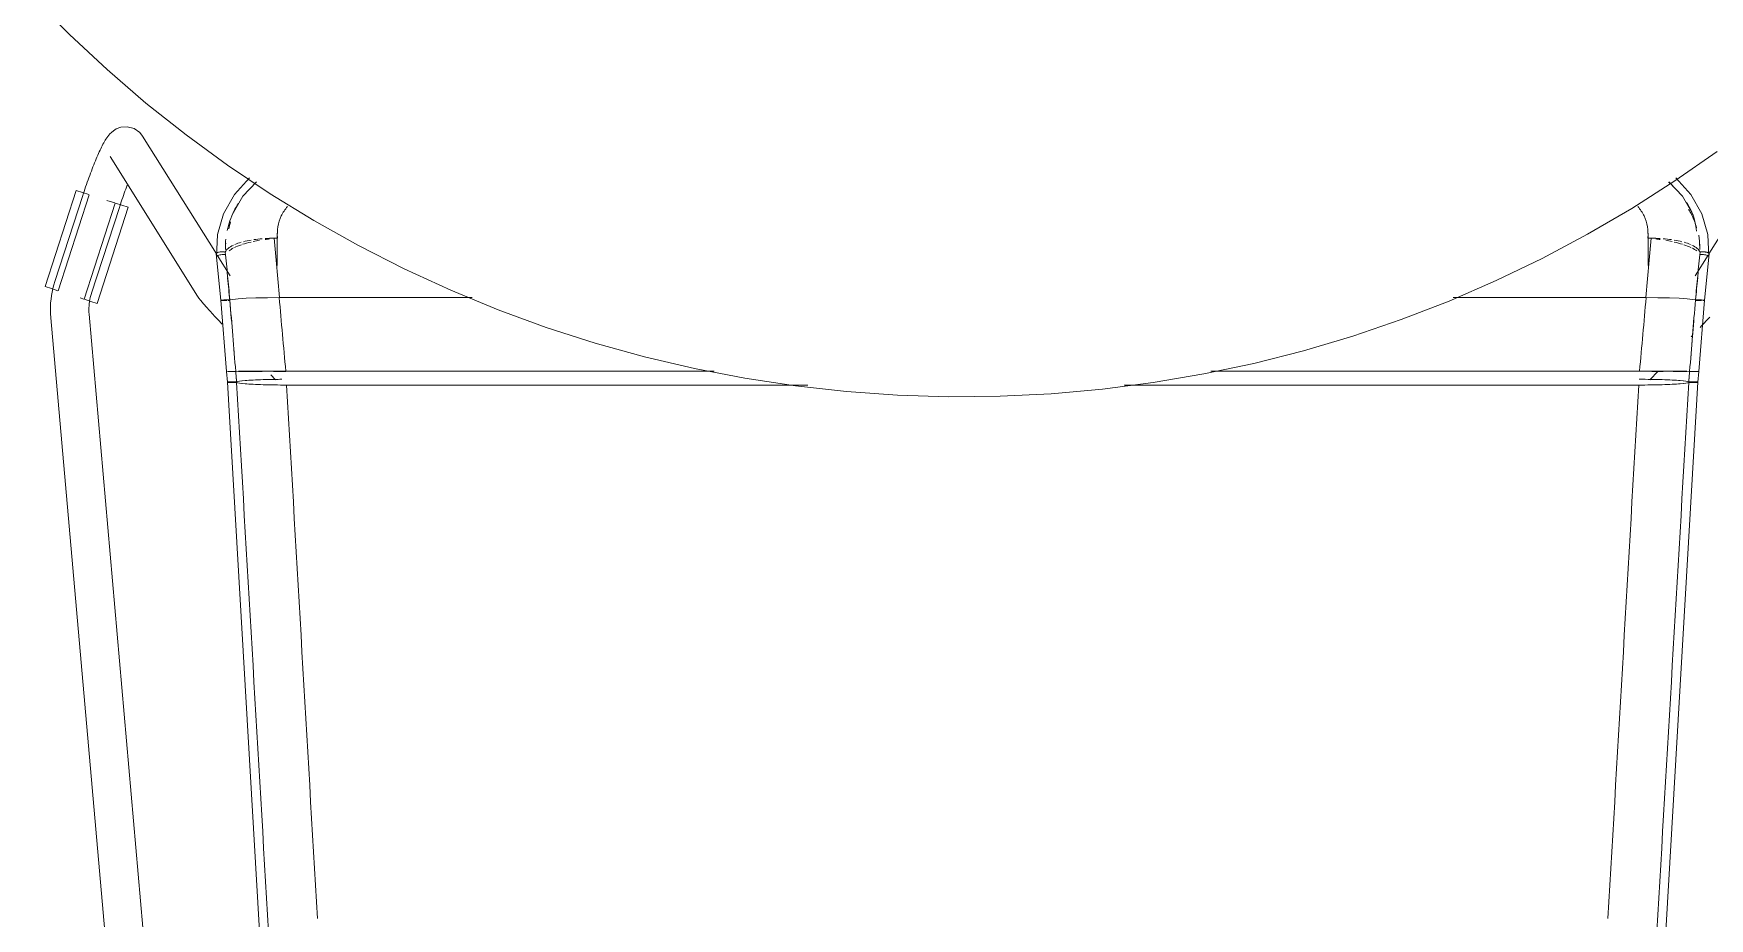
# Model space of a CAD drawing. Header units: millimetres. Extents: x 79795 to 317870, y -36033 to 97293.
# Drawn here: x 166802 to 167324, y 31207 to 31483 of the extents above; entities that cross this region are included whole.
import ezdxf

# ---------------------------------------------------------------- set-up
doc = ezdxf.new("R2010")
doc.units = ezdxf.units.MM
doc.header["$MEASUREMENT"] = 0
doc.layers.add('I-FURN', color=8, linetype='CONTINUOUS', lineweight=9)

msp = doc.modelspace()

# ---------------------------------------------------------------- linework, layer by layer
at = {"layer": 'I-FURN'}
for p, q in [((166801.5, 31494.52), (166812.75, 31483.15)), ((166812.75, 31483.15), (166824.45, 31472.23)), ((166824.45, 31472.23), (166836.57, 31461.79)), ((166836.57, 31461.79), (166849.11, 31451.85)), ((166824.96, 31451.72), (166824.65, 31451.32)), ((166825.33, 31452.15), (166824.96, 31451.72)), ((166825.79, 31452.61), (166825.33, 31452.15)), ((166826.42, 31453.13), (166825.79, 31452.61)), ((166827.33, 31453.7), (166826.42, 31453.13)), ((166828.72, 31454.22), (166827.33, 31453.7)), ((166830.69, 31454.39), (166828.72, 31454.22)), ((166832.92, 31453.81), (166830.69, 31454.39)), ((166834.65, 31452.58), (166832.92, 31453.81)), ((166834.65, 31452.58), (166835.54, 31451.46)), ((166849.11, 31451.85), (166862.03, 31442.41)), ((166822.02, 31446.54), (166821.78, 31446.02)), ((166822.25, 31447.05), (166822.02, 31446.54)), ((166822.49, 31447.54), (166822.25, 31447.05)), ((166822.72, 31448.02), (166822.49, 31447.54)), ((166822.95, 31448.47), (166822.72, 31448.02)), ((166823.18, 31448.92), (166822.95, 31448.47)), ((166823.4, 31449.34), (166823.18, 31448.92)), ((166823.64, 31449.75), (166823.4, 31449.34)), ((166823.87, 31450.15), (166823.64, 31449.75)), ((166824.11, 31450.54), (166823.87, 31450.15)), ((166824.37, 31450.93), (166824.11, 31450.54)), ((166824.65, 31451.32), (166824.37, 31450.93)), ((166858.58, 31414.7), (166835.54, 31451.46)), ((167313.71, 31437.54), (167326.84, 31446.69)), ((167347.33, 31451.46), (167324.3, 31414.7)), ((166820.05, 31441.86), (166819.8, 31441.21)), ((166820.31, 31442.5), (166820.05, 31441.86)), ((166820.56, 31443.12), (166820.31, 31442.5)), ((166820.81, 31443.74), (166820.56, 31443.12)), ((166821.05, 31444.33), (166820.81, 31443.74)), ((166821.3, 31444.91), (166821.05, 31444.33)), ((166821.54, 31445.47), (166821.3, 31444.91)), ((166821.78, 31446.02), (166821.54, 31445.47)), ((166825.37, 31445.09), (166852.68, 31401.51)), ((166862.03, 31442.41), (166875.31, 31433.5)), ((166818.02, 31436.33), (166817.77, 31435.6)), ((166818.28, 31437.05), (166818.02, 31436.33)), ((166818.53, 31437.77), (166818.28, 31437.05)), ((166818.78, 31438.48), (166818.53, 31437.77)), ((166819.04, 31439.17), (166818.78, 31438.48)), ((166819.29, 31439.86), (166819.04, 31439.17)), ((166819.55, 31440.54), (166819.29, 31439.86)), ((166819.8, 31441.21), (166819.55, 31440.54)), ((166830.74, 31436.2), (166830.5, 31435.58)), ((166864.18, 31433.28), (166868.92, 31438.43)), ((166866.86, 31432.69), (166871.13, 31437.17)), ((167300.24, 31428.91), (167313.71, 31437.54)), ((167316.01, 31432.69), (167311.75, 31437.15)), ((167318.69, 31433.28), (167313.95, 31438.43)), ((166805.17, 31404.49), (166814.86, 31434.49)), ((166816.88, 31432.94), (166808.17, 31406.13)), ((166809.21, 31403.18), (166818.9, 31433.19)), ((166814.86, 31434.49), (166816.81, 31433.86)), ((166816.81, 31433.86), (166818.78, 31433.23)), ((166817.03, 31433.39), (166816.88, 31432.94)), ((166817.28, 31434.13), (166817.03, 31433.39)), ((166817.52, 31434.87), (166817.28, 31434.13)), ((166817.77, 31435.6), (166817.52, 31434.87)), ((166826.87, 31430.61), (166824.4, 31431.41)), ((166828.86, 31430.94), (166828.63, 31430.25)), ((166829.09, 31431.62), (166828.86, 31430.94)), ((166829.33, 31432.3), (166829.09, 31431.62)), ((166829.56, 31432.98), (166829.33, 31432.3)), ((166829.8, 31433.64), (166829.56, 31432.98)), ((166830.03, 31434.3), (166829.8, 31433.64)), ((166830.27, 31434.95), (166830.03, 31434.3)), ((166830.5, 31435.58), (166830.27, 31434.95)), ((166860.79, 31427.26), (166864.18, 31433.28)), ((166863.5, 31426.86), (166866.86, 31432.69)), ((166875.31, 31433.5), (166888.95, 31425.13)), ((167319.37, 31426.86), (167316.01, 31432.69)), ((167322.08, 31427.26), (167318.69, 31433.28)), ((166826.97, 31430.58), (166817.28, 31400.58)), ((166819.58, 31402.42), (166828.3, 31429.23)), ((166821.33, 31399.27), (166831.01, 31429.28)), ((166827.09, 31430.54), (166829.06, 31429.91)), ((166828.4, 31429.56), (166828.3, 31429.23)), ((166828.63, 31430.25), (166828.4, 31429.56)), ((166829.06, 31429.91), (166831.01, 31429.28)), ((166858.91, 31420.74), (166860.79, 31427.26)), ((167286.43, 31420.84), (167300.24, 31428.91)), ((167323.96, 31420.74), (167322.08, 31427.26)), ((166858.63, 31413.84), (166858.91, 31420.74)), ((166877.57, 31420.86), (166877.57, 31411.11)), ((166888.95, 31425.13), (166902.9, 31417.31)), ((167272.31, 31413.32), (167286.43, 31420.84)), ((167305.3, 31411.11), (167305.3, 31420.86)), ((167324.24, 31413.84), (167323.96, 31420.74)), ((166876.58, 31419.62), (166877.63, 31419.62)), ((166902.9, 31417.31), (166917.16, 31410.05)), ((167305.24, 31419.62), (167306.29, 31419.62)), ((166858.51, 31414.73), (166859.93, 31400.24)), ((166862.85, 31407.88), (166858.81, 31414.32)), ((166917.16, 31410.05), (166931.7, 31403.37)), ((167257.89, 31406.37), (167272.31, 31413.32)), ((167324.06, 31414.32), (167320.02, 31407.88)), ((167324.37, 31414.73), (167322.94, 31400.24)), ((166807.84, 31405.03), (166807.55, 31403.93)), ((166808.17, 31406.13), (166807.84, 31405.03)), ((167243.22, 31400), (167257.89, 31406.37)), ((166807.12, 31403.86), (166805.17, 31404.49)), ((166806.85, 31399.42), (166806.79, 31398.28)), ((166806.96, 31400.55), (166806.85, 31399.42)), ((166807.11, 31401.69), (166806.96, 31400.55)), ((166807.31, 31402.81), (166807.11, 31401.69)), ((166809.1, 31403.22), (166807.12, 31403.86)), ((166807.55, 31403.93), (166807.31, 31402.81)), ((166817.19, 31400.61), (166816.02, 31400.98)), ((166819.37, 31399.9), (166817.4, 31400.54)), ((166818.88, 31399.16), (166818.97, 31399.81)), ((166818.97, 31399.81), (166819.08, 31400.47)), ((166819.08, 31400.47), (166819.22, 31401.11)), ((166819.22, 31401.11), (166819.38, 31401.75)), ((166821.33, 31399.27), (166819.37, 31399.9)), ((166819.38, 31401.75), (166819.58, 31402.39)), ((166819.58, 31402.39), (166819.58, 31402.42)), ((166852.68, 31401.51), (166852.89, 31401.18)), ((166852.89, 31401.18), (166853.08, 31400.92)), ((166853.08, 31400.92), (166853.25, 31400.69)), ((166853.25, 31400.69), (166853.42, 31400.47)), ((166853.42, 31400.47), (166853.6, 31400.25)), ((166853.6, 31400.25), (166853.79, 31400.02)), ((166853.79, 31400.02), (166854, 31399.78)), ((166854, 31399.78), (166854.21, 31399.53)), ((166854.21, 31399.53), (166854.44, 31399.26)), ((166859.99, 31400.26), (166859.93, 31400.24)), ((166859.93, 31400.24), (166860, 31400.26)), ((166859.93, 31400.24), (166859.99, 31400.21)), ((166859.93, 31400.24), (166861.75, 31378.04)), ((166860, 31400.21), (166859.93, 31400.24)), ((166860.19, 31400.29), (166859.99, 31400.26)), ((166859.99, 31400.21), (166860.18, 31400.19)), ((166860.18, 31400.19), (166860, 31400.21)), ((166860.18, 31400.19), (166860.47, 31400.17)), ((166860.47, 31400.17), (166860.18, 31400.19)), ((166860.48, 31400.31), (166860.19, 31400.29)), ((166860.19, 31400.29), (166860.49, 31400.31)), ((166860.47, 31400.17), (166860.85, 31400.15)), ((166860.86, 31400.15), (166860.47, 31400.17)), ((166860.86, 31400.33), (166860.48, 31400.31)), ((166860.49, 31400.31), (166860.87, 31400.33)), ((166860.85, 31400.15), (166861.3, 31400.14)), ((166861.32, 31400.34), (166860.86, 31400.33)), ((166861.31, 31400.14), (166860.86, 31400.15)), ((166860.87, 31400.33), (166861.32, 31400.34)), ((166861.3, 31400.14), (166861.8, 31400.14)), ((166861.8, 31400.14), (166861.31, 31400.14)), ((166861.81, 31400.34), (166861.32, 31400.34)), ((166861.32, 31400.34), (166861.81, 31400.34)), ((166862.31, 31400.34), (166861.81, 31400.34)), ((166861.81, 31400.34), (166862.31, 31400.34)), ((166862.29, 31400.14), (166862.76, 31400.15)), ((166862.77, 31400.15), (166862.3, 31400.14)), ((166862.78, 31400.33), (166862.31, 31400.34)), ((166862.31, 31400.34), (166862.78, 31400.33)), ((166863.67, 31400.52), (166862.78, 31400.33)), ((166862.78, 31400.33), (166863.67, 31400.52)), ((166865.41, 31400.7), (166863.67, 31400.52)), ((166863.67, 31400.52), (166865.39, 31400.7)), ((166865.4, 31400.7), (166867.84, 31400.85)), ((166867.88, 31400.85), (166865.41, 31400.7)), ((166870.98, 31400.97), (166867.88, 31400.85)), ((166867.88, 31400.85), (166870.92, 31400.97)), ((166874.42, 31401.04), (166870.98, 31400.97)), ((166870.98, 31400.97), (166874.42, 31401.04)), ((166874.51, 31401.04), (166878.16, 31401.07)), ((166878.28, 31401.07), (166874.52, 31401.04)), ((166938.39, 31401.07), (166878.28, 31401.07)), ((166878.28, 31401.07), (166938.39, 31401.07)), ((166931.7, 31403.37), (166946.49, 31397.27)), ((167228.3, 31394.23), (167243.22, 31400)), ((167304.59, 31401.07), (167244.48, 31401.07)), ((167244.48, 31401.07), (167304.59, 31401.07)), ((167308.35, 31401.04), (167304.59, 31401.07)), ((167304.71, 31401.07), (167308.36, 31401.04)), ((167311.89, 31400.97), (167308.45, 31401.04)), ((167308.45, 31401.04), (167311.89, 31400.97)), ((167314.99, 31400.85), (167311.89, 31400.97)), ((167311.96, 31400.97), (167314.99, 31400.85)), ((167317.47, 31400.7), (167314.99, 31400.85)), ((167315.03, 31400.85), (167317.47, 31400.7)), ((167319.2, 31400.52), (167317.47, 31400.7)), ((167317.48, 31400.7), (167319.2, 31400.52)), ((167320.09, 31400.33), (167319.2, 31400.52)), ((167319.21, 31400.52), (167320.09, 31400.33)), ((167320.56, 31400.34), (167320.09, 31400.33)), ((167320.09, 31400.33), (167320.56, 31400.34)), ((167320.58, 31400.14), (167320.1, 31400.15)), ((167320.11, 31400.15), (167320.58, 31400.14)), ((167321.06, 31400.34), (167320.56, 31400.34)), ((167320.56, 31400.34), (167321.06, 31400.34)), ((167320.58, 31400.14), (167321.08, 31400.14)), ((167321.07, 31400.14), (167320.58, 31400.14)), ((167321.55, 31400.34), (167321.06, 31400.34)), ((167321.06, 31400.34), (167321.55, 31400.34)), ((167321.56, 31400.14), (167321.07, 31400.14)), ((167321.08, 31400.14), (167321.57, 31400.14)), ((167322.94, 31400.24), (167321.12, 31378.04)), ((167322.01, 31400.33), (167321.55, 31400.34)), ((167321.55, 31400.34), (167322, 31400.33)), ((167322.01, 31400.15), (167321.56, 31400.14)), ((167321.57, 31400.14), (167322.02, 31400.15)), ((167322, 31400.33), (167322.38, 31400.31)), ((167322.39, 31400.31), (167322.01, 31400.33)), ((167322.38, 31400.31), (167322.68, 31400.29)), ((167322.69, 31400.29), (167322.39, 31400.31)), ((167322.4, 31400.17), (167322.69, 31400.19)), ((167322.69, 31400.19), (167322.4, 31400.17)), ((167322.88, 31400.26), (167322.69, 31400.29)), ((167322.69, 31400.19), (167322.88, 31400.21)), ((167322.88, 31400.21), (167322.69, 31400.19)), ((167322.87, 31400.26), (167322.94, 31400.24)), ((167322.94, 31400.24), (167322.88, 31400.26)), ((167322.88, 31400.21), (167322.94, 31400.24)), ((167322.94, 31400.24), (167322.88, 31400.21)), ((166806.79, 31398.28), (166806.77, 31397.13)), ((166806.77, 31397.13), (166806.8, 31395.99)), ((166806.8, 31395.99), (166806.88, 31394.85)), ((166806.88, 31394.85), (166806.88, 31394.8)), ((166806.89, 31394.8), (166845.83, 30951.48)), ((166818.77, 31397.17), (166818.78, 31397.84)), ((166818.79, 31396.51), (166818.77, 31397.17)), ((166818.78, 31397.84), (166818.82, 31398.5)), ((166818.84, 31395.85), (166818.79, 31396.51)), ((166818.82, 31398.5), (166818.88, 31399.16)), ((166856.13, 30971.35), (166818.84, 31395.85)), ((166854.44, 31399.26), (166854.68, 31398.98)), ((166854.68, 31398.98), (166854.94, 31398.69)), ((166854.94, 31398.69), (166855.21, 31398.38)), ((166855.21, 31398.38), (166855.5, 31398.05)), ((166855.5, 31398.05), (166855.8, 31397.72)), ((166855.8, 31397.72), (166856.12, 31397.37)), ((166856.12, 31397.37), (166856.45, 31397)), ((166856.45, 31397), (166856.79, 31396.63)), ((166856.79, 31396.63), (166857.14, 31396.24)), ((166857.14, 31396.24), (166857.51, 31395.83)), ((166857.51, 31395.83), (166857.89, 31395.42)), ((166857.89, 31395.42), (166858.29, 31394.99)), ((166858.29, 31394.99), (166858.69, 31394.56)), ((166858.69, 31394.56), (166859.1, 31394.11)), ((166946.49, 31397.27), (166961.52, 31391.77)), ((167213.16, 31389.06), (167228.3, 31394.23)), ((167324.18, 31394.56), (167323.77, 31394.11)), ((167324.58, 31394.99), (167324.18, 31394.56)), ((166859.1, 31394.11), (166859.52, 31393.66)), ((166859.52, 31393.66), (166859.96, 31393.2)), ((166859.96, 31393.2), (166860.4, 31392.73)), ((166961.52, 31391.77), (166976.75, 31386.88)), ((167197.82, 31384.5), (167213.16, 31389.06)), ((167319.21, 31389.28), (167318.73, 31388.78)), ((167322.02, 31392.25), (167321.57, 31391.77)), ((167322.47, 31392.73), (167322.02, 31392.25)), ((167322.91, 31393.2), (167322.47, 31392.73)), ((167323.35, 31393.66), (167322.91, 31393.2)), ((167323.77, 31394.11), (167323.35, 31393.66)), ((166976.75, 31386.88), (166992.17, 31382.6)), ((167182.32, 31380.55), (167197.82, 31384.5)), ((166992.17, 31382.6), (167007.74, 31378.94)), ((167007.74, 31378.94), (167023.45, 31375.91)), ((167166.67, 31377.23), (167182.32, 31380.55)), ((166861.82, 31378.04), (166861.75, 31378.04)), ((166861.75, 31378.04), (166861.82, 31378.04)), ((166862.03, 31374.68), (166861.76, 31378.04)), ((166861.83, 31378.04), (166861.76, 31378.04)), ((166861.76, 31378.04), (166861.82, 31378.04)), ((166862.01, 31378.04), (166862.31, 31378.04)), ((166862.3, 31378.04), (166862.01, 31378.04)), ((166862.1, 31374.71), (166862.03, 31374.68)), ((166862.03, 31374.68), (166881.32, 31042.77)), ((166862.03, 31374.68), (166862.1, 31374.65)), ((166862.29, 31374.73), (166862.1, 31374.71)), ((166862.1, 31374.65), (166862.28, 31374.62)), ((166862.28, 31374.62), (166862.58, 31374.6)), ((166862.58, 31374.76), (166862.29, 31374.73)), ((166862.68, 31378.04), (166862.3, 31378.04)), ((166862.31, 31378.04), (166862.69, 31378.04)), ((166862.69, 31378.03), (166862.31, 31378.03)), ((166862.31, 31378.03), (166862.69, 31378.03)), ((166862.97, 31374.77), (166862.58, 31374.76)), ((166862.58, 31374.6), (166862.96, 31374.58)), ((166863.13, 31378.04), (166862.68, 31378.04)), ((166862.69, 31378.04), (166863.14, 31378.04)), ((166863.14, 31378.03), (166862.69, 31378.03)), ((166862.69, 31378.03), (166863.14, 31378.03)), ((166862.96, 31374.58), (166863.41, 31374.57)), ((166863.42, 31374.78), (166862.97, 31374.77)), ((166863.63, 31378.05), (166863.13, 31378.04)), ((166863.14, 31378.04), (166863.63, 31378.05)), ((166863.64, 31378.03), (166863.14, 31378.03)), ((166863.14, 31378.03), (166863.63, 31378.03)), ((166863.41, 31374.57), (166863.9, 31374.57)), ((166863.91, 31374.79), (166863.42, 31374.78)), ((166863.63, 31378.05), (166864.13, 31378.05)), ((166864.12, 31378.05), (166863.63, 31378.05)), ((166863.63, 31378.03), (166864.13, 31378.03)), ((166864.13, 31378.03), (166863.64, 31378.03)), ((166863.9, 31374.57), (166864.39, 31374.57)), ((166864.4, 31374.79), (166863.91, 31374.79)), ((166864.59, 31378.04), (166864.12, 31378.05)), ((166864.13, 31378.05), (166864.6, 31378.04)), ((166864.6, 31378.03), (166864.13, 31378.03)), ((166864.13, 31378.03), (166864.6, 31378.03)), ((166864.39, 31374.57), (166864.86, 31374.58)), ((166864.87, 31374.78), (166864.4, 31374.79)), ((166865.48, 31378.06), (166864.59, 31378.04)), ((166864.6, 31378.04), (166865.48, 31378.06)), ((166864.86, 31374.58), (166865.75, 31374.37)), ((166865.77, 31374.99), (166864.87, 31374.78)), ((166865.48, 31378.06), (166867.23, 31378.07)), ((166867.23, 31378.07), (166865.48, 31378.06)), ((166867.25, 31378), (166865.5, 31378.02)), ((166865.5, 31378.02), (166867.25, 31378)), ((166865.75, 31374.37), (166867.5, 31374.18)), ((166867.53, 31375.18), (166865.77, 31374.99)), ((166867.23, 31378.07), (166869.73, 31378.08)), ((166869.73, 31378.08), (166867.23, 31378.07)), ((166869.75, 31377.99), (166867.25, 31378)), ((166867.25, 31378), (166869.75, 31377.99)), ((166867.5, 31374.18), (166870, 31374.01)), ((166870.02, 31375.34), (166867.53, 31375.18)), ((166869.73, 31378.08), (166872.86, 31378.09)), ((166872.86, 31378.09), (166869.73, 31378.08)), ((166872.87, 31377.98), (166869.75, 31377.99)), ((166869.75, 31377.99), (166872.87, 31377.98)), ((166870, 31374.01), (166873.14, 31373.89)), ((166873.14, 31375.47), (166870.02, 31375.34)), ((166876.43, 31378.1), (166872.86, 31378.09)), ((166872.87, 31378.09), (166876.43, 31378.1)), ((166876.69, 31375.54), (166873.14, 31375.47)), ((166873.14, 31373.89), (166876.7, 31373.81)), ((166875.52, 31376.95), (166877, 31375.43)), ((166876.43, 31378.1), (166880.22, 31378.1)), ((166880.22, 31378.1), (166876.43, 31378.1)), ((166880.21, 31377.97), (166876.43, 31377.98)), ((166876.43, 31377.98), (166880.21, 31377.97)), ((166878.94, 31375.57), (166876.69, 31375.54)), ((166876.7, 31373.81), (166880.48, 31373.78)), ((166880.22, 31378.1), (167013.86, 31378.1)), ((167013.86, 31378.1), (166880.22, 31378.1)), ((166880.48, 31373.78), (167043.08, 31373.78)), ((167043.08, 31373.78), (166880.48, 31373.78)), ((167023.45, 31375.91), (167039.27, 31373.51)), ((167039.27, 31373.51), (167055.17, 31371.74)), ((167135.03, 31372.47), (167150.9, 31374.53)), ((167141.81, 31373.78), (167302.39, 31373.78)), ((167302.39, 31373.78), (167141.81, 31373.78)), ((167150.9, 31374.53), (167166.67, 31377.23)), ((167168.91, 31378.1), (167302.65, 31378.1)), ((167302.65, 31378.1), (167168.91, 31378.1)), ((167320.84, 31374.68), (167301.55, 31042.77)), ((167302.39, 31373.78), (167306.17, 31373.81)), ((167306.18, 31375.54), (167302.5, 31375.57)), ((167302.65, 31378.1), (167306.44, 31378.1)), ((167306.44, 31378.1), (167302.65, 31378.1)), ((167305.88, 31375.43), (167308.45, 31378.1)), ((167306.17, 31373.81), (167309.73, 31373.89)), ((167309.73, 31375.47), (167306.18, 31375.54)), ((167306.44, 31378.1), (167310, 31378.09)), ((167310.01, 31378.09), (167306.44, 31378.1)), ((167310, 31377.98), (167306.44, 31377.98)), ((167306.44, 31377.98), (167310, 31377.98)), ((167312.85, 31375.34), (167309.73, 31375.47)), ((167309.73, 31373.89), (167312.87, 31374.01)), ((167310.01, 31378.09), (167313.14, 31378.08)), ((167313.14, 31378.08), (167310.01, 31378.09)), ((167315.35, 31375.18), (167312.85, 31375.34)), ((167312.87, 31374.01), (167315.37, 31374.18)), ((167315.62, 31378), (167313.12, 31377.99)), ((167313.13, 31377.99), (167315.62, 31378)), ((167313.14, 31378.08), (167315.64, 31378.07)), ((167315.64, 31378.07), (167313.14, 31378.08)), ((167317.1, 31374.99), (167315.35, 31375.18)), ((167315.37, 31374.18), (167317.12, 31374.37)), ((167317.37, 31378.02), (167315.62, 31378)), ((167315.62, 31378), (167317.37, 31378.02)), ((167315.64, 31378.07), (167317.39, 31378.06)), ((167317.39, 31378.06), (167315.64, 31378.07)), ((167318, 31374.78), (167317.1, 31374.99)), ((167317.12, 31374.37), (167318.01, 31374.58)), ((167317.39, 31378.06), (167318.28, 31378.04)), ((167318.28, 31378.04), (167317.39, 31378.06)), ((167318.47, 31374.79), (167318, 31374.78)), ((167318.01, 31374.58), (167318.48, 31374.57)), ((167318.74, 31378.03), (167318.27, 31378.03)), ((167318.27, 31378.03), (167318.74, 31378.03)), ((167318.28, 31378.04), (167318.75, 31378.05)), ((167318.75, 31378.05), (167318.28, 31378.04)), ((167318.96, 31374.79), (167318.47, 31374.79)), ((167318.48, 31374.57), (167318.97, 31374.57)), ((167319.24, 31378.03), (167318.74, 31378.03)), ((167318.74, 31378.03), (167319.24, 31378.03)), ((167318.75, 31378.05), (167319.24, 31378.05)), ((167319.25, 31378.05), (167318.75, 31378.05)), ((167319.45, 31374.78), (167318.96, 31374.79)), ((167318.97, 31374.57), (167319.46, 31374.57)), ((167319.24, 31378.05), (167319.73, 31378.04)), ((167319.73, 31378.03), (167319.24, 31378.03)), ((167319.24, 31378.03), (167319.73, 31378.03)), ((167319.74, 31378.04), (167319.25, 31378.05)), ((167319.91, 31374.77), (167319.45, 31374.78)), ((167319.46, 31374.57), (167319.91, 31374.58)), ((167319.73, 31378.04), (167320.18, 31378.04)), ((167320.18, 31378.03), (167319.73, 31378.03)), ((167319.73, 31378.03), (167320.18, 31378.03)), ((167320.19, 31378.04), (167319.74, 31378.04)), ((167320.29, 31374.76), (167319.91, 31374.77)), ((167319.91, 31374.58), (167320.29, 31374.6)), ((167320.18, 31378.04), (167320.57, 31378.04)), ((167320.56, 31378.03), (167320.18, 31378.03)), ((167320.18, 31378.03), (167320.56, 31378.03)), ((167320.57, 31378.04), (167320.19, 31378.04)), ((167320.58, 31374.73), (167320.29, 31374.76)), ((167320.29, 31374.6), (167320.59, 31374.62)), ((167320.85, 31378.03), (167320.56, 31378.03)), ((167320.56, 31378.03), (167320.86, 31378.03)), ((167320.57, 31378.04), (167320.86, 31378.04)), ((167320.86, 31378.04), (167320.57, 31378.04)), ((167320.77, 31374.71), (167320.58, 31374.73)), ((167320.59, 31374.62), (167320.77, 31374.65)), ((167320.84, 31374.68), (167320.77, 31374.71)), ((167320.77, 31374.65), (167320.84, 31374.68)), ((167320.84, 31374.68), (167321.11, 31378.04)), ((167321.04, 31378.04), (167320.85, 31378.03)), ((167320.86, 31378.04), (167321.05, 31378.04)), ((167320.86, 31378.03), (167321.05, 31378.04)), ((167321.05, 31378.04), (167320.86, 31378.04)), ((167321.11, 31378.04), (167321.04, 31378.04)), ((167321.05, 31378.04), (167321.11, 31378.04)), ((167321.05, 31378.04), (167321.12, 31378.04)), ((167321.12, 31378.04), (167321.05, 31378.04)), ((167055.17, 31371.74), (167071.13, 31370.6)), ((167071.13, 31370.6), (167087.12, 31370.11)), ((167087.12, 31370.11), (167103.12, 31370.26)), ((167103.12, 31370.26), (167119.09, 31371.05)), ((167119.09, 31371.05), (167135.03, 31372.47))]:
    msp.add_line(p, q, dxfattribs=at)
for points in [[(167311.7, 31437.14), (167312.16, 31436.75), (167312.62, 31436.36), (167313.07, 31435.96)], [(166863.01, 31424.68), (166862.74, 31423.98), (166862.56, 31423.25), (166862.44, 31422.51)], [(166877.63, 31419.62), (166877.58, 31420.13), (166877.56, 31420.64), (166877.57, 31421.14)], [(167305.3, 31421.14), (167305.31, 31420.63), (167305.29, 31420.13), (167305.24, 31419.62)], [(167321.18, 31420.57), (167321.38, 31419.33), (167321.41, 31418.08), (167321.42, 31416.82)], [(166861.34, 31415.29), (166861.49, 31415.68), (166862.05, 31416.43), (166863.2, 31417.13), (166863.89, 31417.45)], [(166861.34, 31415.29), (166861.58, 31412.84), (166862.06, 31407.89), (166862.54, 31402.86), (166862.78, 31400.33)], [(166861.37, 31416.82), (166861.38, 31417.65), (166861.43, 31418.47), (166861.51, 31419.29)], [(166861.49, 31418.06), (166861.43, 31417.42), (166861.42, 31416.77), (166861.43, 31416.11)], [(166863.93, 31416.6), (166863.29, 31416.29), (166862.89, 31415.97), (166862.56, 31415.64)], [(166866.35, 31417.56), (166865.54, 31417.29), (166864.73, 31417.01), (166864.17, 31416.71)], [(166864.34, 31417.65), (166864.93, 31417.9), (166865.59, 31418.13), (166866.32, 31418.34)], [(166869.39, 31418.41), (166868.47, 31418.19), (166867.52, 31417.96), (166866.68, 31417.71)], [(166866.99, 31418.52), (166867.73, 31418.71), (166868.54, 31418.87), (166869.37, 31419.02)], [(166872.05, 31418.94), (166871.36, 31418.82), (166870.71, 31418.69), (166870.05, 31418.55)], [(166870.22, 31419.15), (166871.07, 31419.28), (166871.95, 31419.39), (166872.86, 31419.45)], [(166875.17, 31419.39), (166874.69, 31419.33), (166874.22, 31419.27), (166873.75, 31419.2)], [(166873.78, 31419.52), (166874.7, 31419.58), (166875.62, 31419.61), (166876.58, 31419.62)], [(166876.58, 31419.62), (166876.84, 31416.59), (166877.38, 31410.45), (166877.97, 31404.2), (166878.28, 31401.07)], [(167306.29, 31419.62), (167306.03, 31416.59), (167305.49, 31410.45), (167304.9, 31404.2), (167304.59, 31401.07)], [(167306.29, 31419.62), (167307.24, 31419.61), (167308.17, 31419.58), (167309.07, 31419.52)], [(167309.13, 31419.2), (167308.66, 31419.27), (167308.18, 31419.32), (167307.71, 31419.37)], [(167310.01, 31419.45), (167310.91, 31419.38), (167311.79, 31419.28), (167312.65, 31419.15)], [(167312.82, 31418.55), (167312.17, 31418.69), (167311.51, 31418.83), (167310.82, 31418.95)], [(167316.07, 31417.71), (167315.27, 31417.96), (167314.39, 31418.18), (167313.47, 31418.4)], [(167313.49, 31419.02), (167314.34, 31418.88), (167315.14, 31418.71), (167315.88, 31418.52)], [(167318.7, 31416.71), (167318.06, 31417.01), (167317.32, 31417.29), (167316.5, 31417.55)], [(167316.55, 31418.34), (167317.28, 31418.13), (167317.91, 31417.9), (167318.51, 31417.65)], [(167320.52, 31415.64), (167320.11, 31415.96), (167319.59, 31416.29), (167318.95, 31416.6)], [(167321.53, 31415.29), (167321.29, 31412.84), (167320.81, 31407.89), (167320.33, 31402.86), (167320.09, 31400.33)], [(167321.49, 31416.12), (167321.47, 31417.02), (167321.41, 31417.91), (167321.31, 31418.81)], [(167324.18, 31413.98), (167324.14, 31414.03), (167324.02, 31414.12), (167323.72, 31414.25), (167323.33, 31414.37), (167322.88, 31414.46), (167322.39, 31414.53), (167321.89, 31414.56), (167321.57, 31414.56), (167321.43, 31414.55)], [(166862.06, 31407.23), (166862.29, 31404.88), (166862.53, 31402.52), (166862.76, 31400.15)], [(167320.81, 31407.23), (167320.58, 31404.94), (167320.35, 31402.64), (167320.12, 31400.33)], [(166863.67, 31389.2), (166863.37, 31392.84), (166863.07, 31396.48), (166862.77, 31400.11)], [(166864.59, 31378.04), (166864.29, 31381.76), (166863.69, 31389.2), (166863.08, 31396.62), (166862.78, 31400.33)], [(166879.19, 31389.59), (166878.84, 31393.42), (166878.5, 31397.25), (166878.16, 31401.07)], [(167304.71, 31401.07), (167304.37, 31397.25), (167304.03, 31393.42), (167303.68, 31389.59)], [(167318.28, 31378.04), (167318.58, 31381.76), (167319.18, 31389.2), (167319.79, 31396.62), (167320.09, 31400.33)], [(166880.22, 31378.1), (166879.88, 31381.93), (166879.53, 31385.77), (166879.19, 31389.59)], [(167303.68, 31389.59), (167303.34, 31385.76), (167302.99, 31381.93), (167302.65, 31378.1)], [(166864.08, 31384.35), (166864.04, 31384.76), (166864.01, 31385.17), (166863.97, 31385.58)], [(166864.6, 31378.04), (166864.64, 31377.47), (166864.73, 31376.31), (166864.82, 31375.16), (166864.86, 31374.58)], [(166864.6, 31378.03), (166864.65, 31377.49), (166864.74, 31376.4), (166864.83, 31375.32), (166864.87, 31374.78)], [(166884.18, 31042.58), (166880.96, 31097.82), (166874.52, 31208.41), (166868.08, 31319.17), (166864.86, 31374.58)], [(166890.07, 31207.29), (166886.87, 31262.75), (166883.68, 31318.26), (166880.48, 31373.78)], [(167302.39, 31373.78), (167299.19, 31318.26), (167296, 31262.73), (167292.8, 31207.29)], [(167298.69, 31042.58), (167301.91, 31097.82), (167308.35, 31208.41), (167314.79, 31319.17), (167318.01, 31374.58)], [(167318.27, 31378.03), (167318.22, 31377.49), (167318.13, 31376.4), (167318.04, 31375.32), (167318, 31374.78)], [(167318, 31374.78), (167318.59, 31374.79), (167320.1, 31374.79), (167320.84, 31374.72), (167320.84, 31374.68)], [(167318.28, 31378.04), (167318.23, 31377.47), (167318.14, 31376.31), (167318.05, 31375.16), (167318.01, 31374.58)]]:
    msp.add_open_spline(points, degree=3, dxfattribs=at)
for points, knots in [([(166861.94, 31421.97), (166862.39, 31424.05), (166863.36, 31427.01), (166864.92, 31429.68), (166865.45, 31430.48)], [-0.8210019, -0.8210019, -0.8210019, -0.8210019, -0.6666667, -0.5975811, -0.5975811, -0.5975811, -0.5975811]), ([(166877.63, 31419.62), (166877.41, 31422.01), (166878.04, 31425.61), (166879.97, 31428.61), (166880.73, 31429.51)], [0, 0, 0, 0, 0.3333333, 0.5, 0.5, 0.5, 0.5]), ([(167302.14, 31429.51), (167302.9, 31428.61), (167304.83, 31425.61), (167305.46, 31422.01), (167305.24, 31419.62)], [0.5, 0.5, 0.5, 0.5, 0.6666667, 1, 1, 1, 1]), ([(167317.32, 31430.75), (167317.89, 31429.86), (167319.55, 31427.03), (167320.17, 31423.93), (167320.45, 31421.79)], [0.591443, 0.591443, 0.591443, 0.591443, 0.6666667, 0.8236682, 0.8236682, 0.8236682, 0.8236682]), ([(167320.45, 31422.89), (167320.06, 31424.24), (167319.33, 31426.2), (167318.32, 31428.02), (167317.97, 31428.6)], [0.2297626, 0.2297626, 0.2297626, 0.2297626, 0.3333333, 0.3824546, 0.3824546, 0.3824546, 0.3824546]), ([(166858.55, 31414.88), (166858.57, 31414.9), (166858.62, 31414.95), (166858.72, 31415.02), (166858.92, 31415.12), (166859.24, 31415.23), (166859.63, 31415.3), (166859.99, 31415.33), (166860.36, 31415.35), (166860.81, 31415.35), (166861.16, 31415.31), (166861.34, 31415.29)], [0.5555556, 0.5555556, 0.5555556, 0.5555556, 0.5833333, 0.6180556, 0.6527778, 0.7222222, 0.7916667, 0.8263889, 0.8611111, 0.9305556, 1, 1, 1, 1]), ([(167319.01, 31417.44), (167319.69, 31417.12), (167320.82, 31416.42), (167321.38, 31415.68), (167321.53, 31415.29)], [0.6690305, 0.6690305, 0.6690305, 0.6690305, 0.8333333, 1, 1, 1, 1]), ([(167321.53, 31415.29), (167321.67, 31415.31), (167321.96, 31415.34), (167322.38, 31415.35), (167322.75, 31415.34), (167323.05, 31415.32), (167323.31, 31415.29), (167323.56, 31415.24), (167323.79, 31415.17), (167323.98, 31415.11), (167324.18, 31415.01), (167324.28, 31414.92), (167324.32, 31414.88)], [0, 0, 0, 0, 0.0555556, 0.1111111, 0.1666667, 0.1944444, 0.2222222, 0.2777778, 0.3055556, 0.3333333, 0.3888889, 0.4444444, 0.4444444, 0.4444444, 0.4444444]), ([(166861.44, 31414.55), (166861.22, 31414.56), (166860.73, 31414.56), (166859.98, 31414.47), (166859.32, 31414.32), (166858.88, 31414.14), (166858.73, 31414.03), (166858.69, 31413.98)], [-1, -1, -1, -1, -0.90625, -0.8125, -0.71875, -0.625, -0.5625, -0.5625, -0.5625, -0.5625]), ([(167318.27, 31378.03), (167318.58, 31381.72), (167319.02, 31387.06), (167319.46, 31392.39), (167319.6, 31394.04)], [0, 0, 0, 0, 0.5, 0.7233886, 0.7233886, 0.7233886, 0.7233886]), ([(166862.03, 31374.68), (166862.03, 31374.7), (166862.17, 31374.73), (166862.56, 31374.76), (166862.95, 31374.77), (166863.41, 31374.79), (166863.9, 31374.79), (166864.41, 31374.79), (166864.72, 31374.78), (166864.87, 31374.78)], [-0.5, -0.5, -0.5, -0.5, -0.375, -0.3125, -0.25, -0.1875, -0.125, -0.0625, 0, 0, 0, 0]), ([(166864.86, 31374.58), (166864.64, 31374.57), (166864.15, 31374.57), (166863.52, 31374.57), (166863.05, 31374.58), (166862.64, 31374.6), (166862.19, 31374.63), (166862.03, 31374.66), (166862.03, 31374.68)], [-1, -1, -1, -1, -0.90625, -0.8125, -0.765625, -0.71875, -0.625, -0.501507, -0.501507, -0.501507, -0.501507]), ([(166880.48, 31373.78), (166879.21, 31373.78), (166876.66, 31373.8), (166873.06, 31373.88), (166869.89, 31374), (166866.53, 31374.23), (166865.14, 31374.43), (166864.86, 31374.58)], [-1, -1, -1, -1, -0.833333, -0.666667, -0.5, -0.333333, 0, 0, 0, 0]), ([(166864.87, 31374.78), (166865.16, 31374.92), (166866.55, 31375.13), (166869.91, 31375.35), (166873.06, 31375.47), (166876.17, 31375.54), (166878.18, 31375.56), (166878.95, 31375.57)], [-1, -1, -1, -1, -0.6666667, -0.5, -0.3333333, -0.1666667, -0.0664381, -0.0664381, -0.0664381, -0.0664381]), ([(167318.01, 31374.58), (167317.73, 31374.43), (167316.34, 31374.23), (167312.98, 31374), (167309.81, 31373.88), (167306.21, 31373.8), (167303.66, 31373.78), (167302.39, 31373.78)], [-1, -1, -1, -1, -0.666667, -0.5, -0.333333, -0.166667, 0, 0, 0, 0]), ([(167302.5, 31375.57), (167305.01, 31375.57), (167308.78, 31375.51), (167312.96, 31375.35), (167316.32, 31375.13), (167317.71, 31374.92), (167318, 31374.78)], [-0.996036, -0.996036, -0.996036, -0.996036, -0.6666667, -0.5, -0.3333333, 0, 0, 0, 0]), ([(167320.84, 31374.68), (167320.84, 31374.66), (167320.71, 31374.63), (167320.31, 31374.6), (167319.93, 31374.58), (167319.47, 31374.57), (167318.98, 31374.57), (167318.47, 31374.57), (167318.16, 31374.57), (167318.01, 31374.58)], [-0.498493, -0.498493, -0.498493, -0.498493, -0.375, -0.3125, -0.25, -0.1875, -0.125, -0.0625, 0, 0, 0, 0])]:
    msp.add_open_spline(points, degree=3, knots=knots, dxfattribs=at)

doc.saveas('drawing.dxf')
